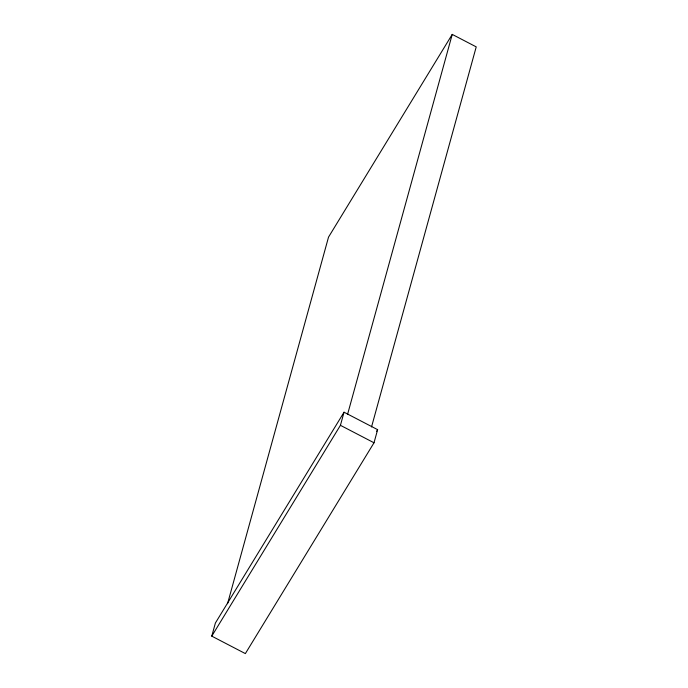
<?xml version="1.0" encoding="UTF-8"?>
<svg xmlns="http://www.w3.org/2000/svg" width="688" height="688" viewBox="0 0 688 688"><rect width="100%" height="100%" fill="white"/><g stroke="black" fill="none" stroke-linecap="round" stroke-linejoin="round"><path stroke-width="1.03" d="M211.775 636.142L215.387 623.027L344.043 412.207L377.626 429.665L374.014 442.78L245.358 653.6L211.775 636.142L340.431 425.322L344.043 412.207M227.547 603.729L328.529 237.111L452.231 34.4L476.225 46.87L371.537 426.947M347.543 414.477L452.231 34.4M376.637 431.281L377.626 429.665M340.431 425.322L374.014 442.78"/></g></svg>
